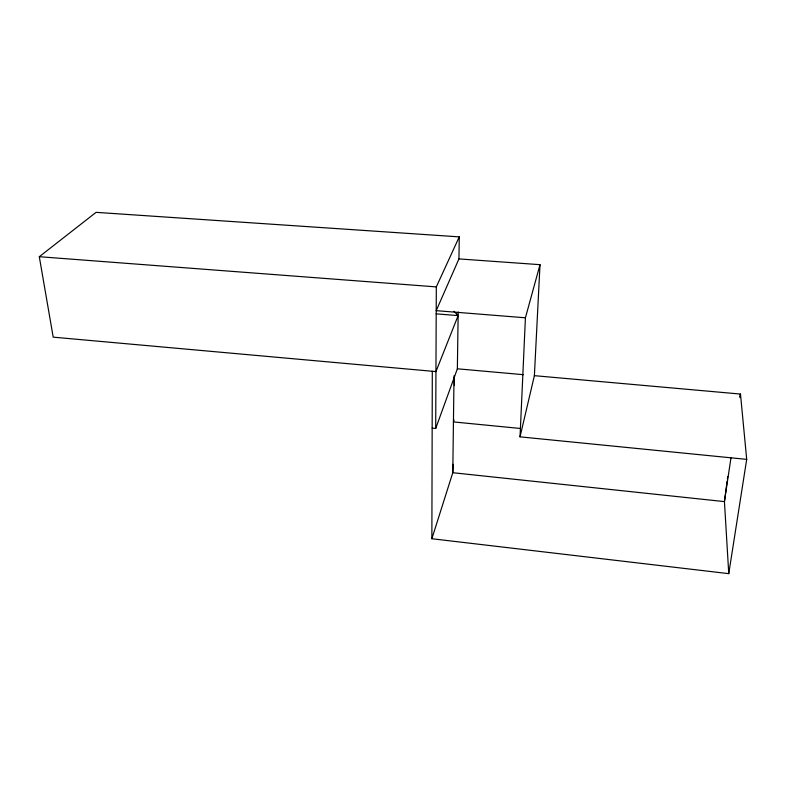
<?xml version="1.0" encoding="UTF-8"?>
<svg xmlns="http://www.w3.org/2000/svg" width="786" height="786" viewBox="0 0 786 786"><rect width="100%" height="100%" fill="white"/><g stroke="black" fill="none" stroke-linecap="round" stroke-linejoin="round"><path stroke-width="1.18" d="M746.7 459.368L520.027 436.849L534.382 375.669L740.481 394.061L746.7 459.368L728.76 573.652L431.868 538.734L432.31 371.267M432.162 428.115L435.699 428.468L436.318 286.9L459.26 236.871L96.069 212.348L39.3 256.708L53.202 337.155L435.945 371.591L458.13 315.608L456.558 313.752M454.033 375.796L452.785 472.71L431.868 538.734M435.699 428.468L457.364 368.801L458.179 311.993M458.945 258.908L540.011 264.676L525.421 317.79L436.21 310.657L458.945 258.908L459.26 236.871M453.119 464.271L452.785 472.71L724.437 501.606L728.76 573.652M520.027 436.849L525.421 317.79M534.382 375.669L540.011 264.676M727.07 481.258L724.437 501.606L731.009 457.57M727.374 478.861L727.689 476.473M739.94 397.657L740.481 394.061L740.068 396.449M454.072 420.048L453.434 421.915L520.401 428.478M39.3 256.708L436.318 286.9M436.102 313.84L458.13 315.608L453.925 311.266M457.364 368.801L523.378 374.686M454.308 378.253L454.446 385.562"/></g></svg>
